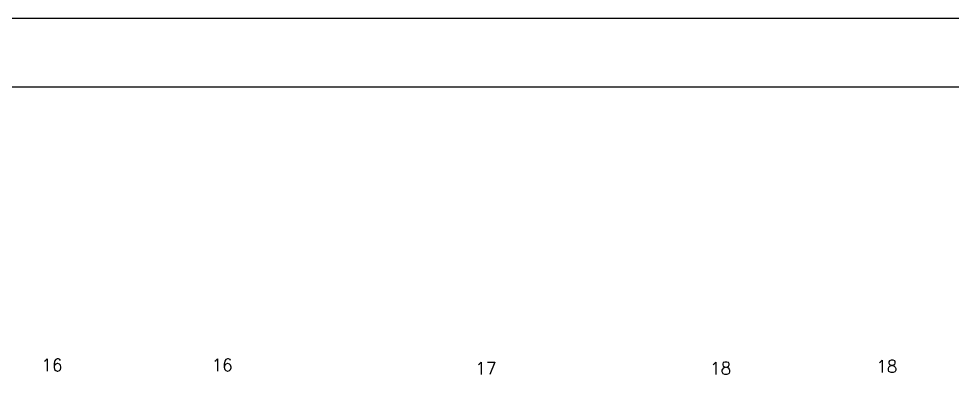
# Model space of a CAD drawing. Extents: x 1.6 to 100.8, y -3.3 to 55.9.
# Drawn here: x 12.77 to 26.4, y 50.74 to 55.93 of the extents above; entities that cross this region are included whole.
import ezdxf

# ---------------------------------------------------------------- set-up
doc = ezdxf.new("R2010")
doc.units = 0
doc.header["$MEASUREMENT"] = 0
doc.layers.get('0').update_dxf_attribs({"linetype": 'CONTINUOUS'})
doc.layers.add('Texto', color=2, linetype='CONTINUOUS')
doc.styles.add('TXT_TEXTO', font='ROMANS.shx')

msp = doc.modelspace()

# ---------------------------------------------------------------- linework, layer by layer
msp.add_line((85.205, 55.932), (2.544, 55.932))
at = {"color": 170}
msp.add_line((84.205, 54.932), (4.544, 54.932), dxfattribs=at)

# ---------------------------------------------------------------- texts
at = {"layer": 'Texto', "lineweight": 15, "style": 'TXT_TEXTO'}
for s, p in [('16', (13.102, 50.785)), ('16', (15.587, 50.785)), ('18', (22.865, 50.739)), ('18', (25.291, 50.765))]:
    msp.add_text(s, height=0.18, dxfattribs=at).set_placement(p)
at = {"layer": 'Texto', "style": 'TXT_TEXTO'}
msp.add_text('17', height=0.18, dxfattribs=at).set_placement((19.439, 50.739))

doc.saveas('drawing.dxf')
